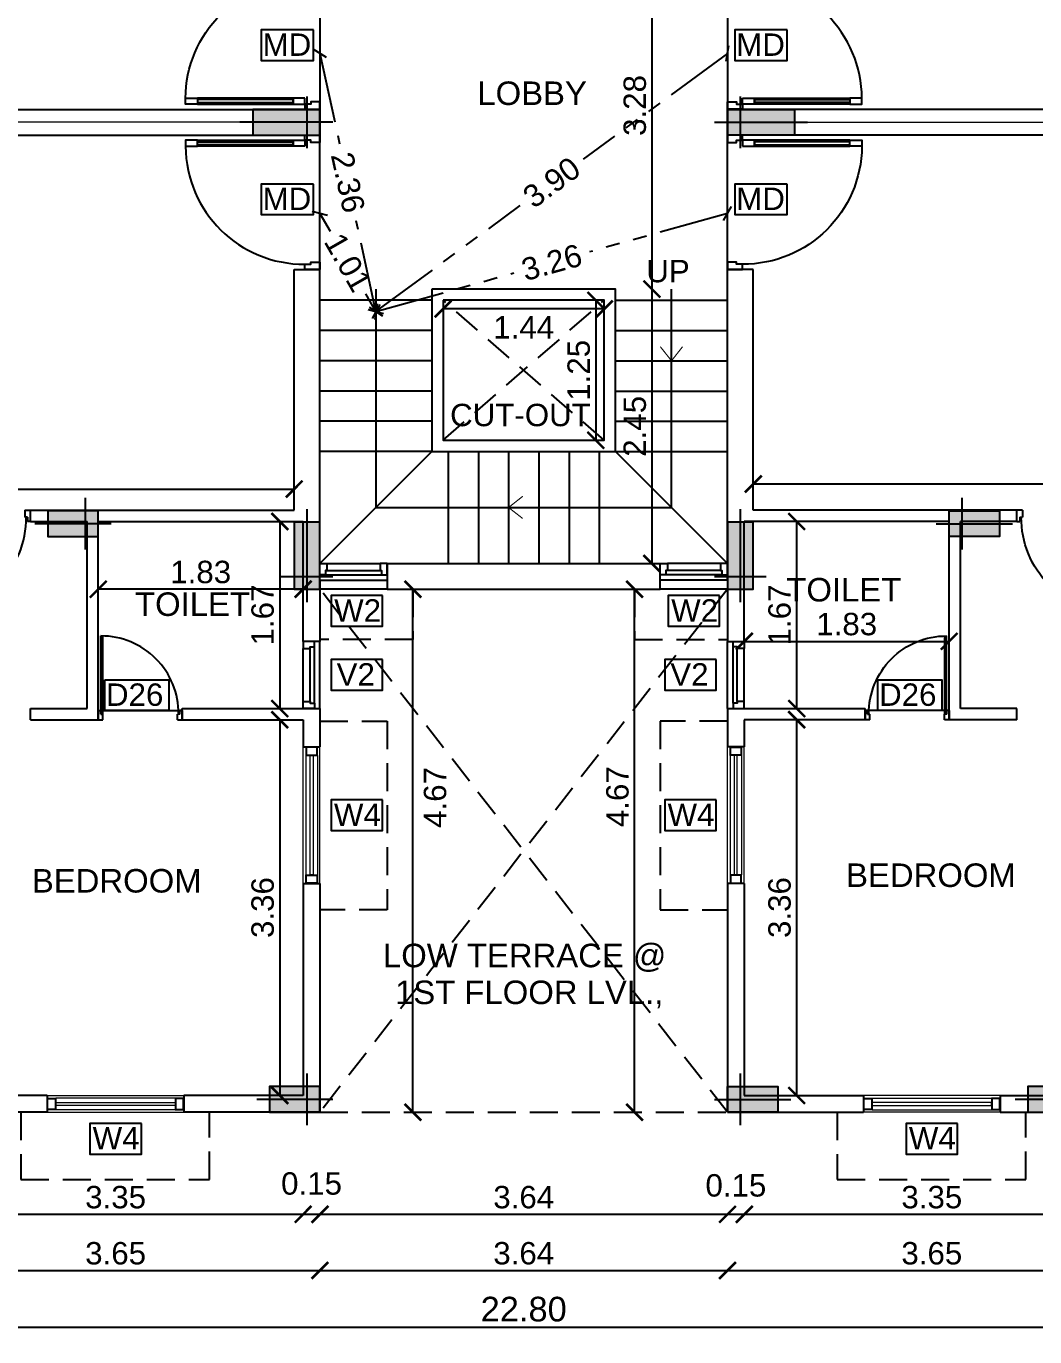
# Model space of a CAD drawing. Header units: metres. Extents: x 2130 to 3135, y 5414 to 5819.
# Drawn here: x 2916.12 to 2925.13, y 5611.28 to 5622.98 of the extents above; entities that cross this region are included whole.
import ezdxf
from ezdxf.enums import TextEntityAlignment as Align

# ---------------------------------------------------------------- set-up
doc = ezdxf.new("R2010")
doc.units = ezdxf.units.M
doc.header["$MEASUREMENT"] = 0
doc.header["$PDMODE"] = 34
doc.linetypes.add('HIDDEN', pattern=[0.375, 0.25, -0.125])
doc.linetypes.add('PHANTOM2', pattern=[1.25, 0.625, -0.125, 0.125, -0.125, 0.125, -0.125])
doc.layers.get('0').update_dxf_attribs({"lineweight": 18})
doc.layers.get('Defpoints').update_dxf_attribs({"lineweight": 18})
for name, color, linetype in [('col', 1, 'Continuous'), ('DIM', 8, 'Continuous'), ('JD', 3, 'Continuous'), ('WALL', 2, 'Continuous'), ('WIN', 5, 'Continuous')]:
    doc.layers.add(name, color=color, linetype=linetype)
doc.layers.add('DIST_EXIT', color=7, linetype='Continuous', lineweight=0)
doc.layers.add('text', color=7, linetype='Continuous', lineweight=25)
doc.styles.add('A1', font='arial.ttf')
doc.styles.add('R1', font='arial.ttf')
doc.styles.get("Standard").update_dxf_attribs({"font": 'arial.ttf'})
doc.dimstyles.new('app', dxfattribs={"dimtxt": 0.2, "dimasz": 0.1, "dimexe": 0.18, "dimexo": 0.0625, "dimgap": 0.09, "dimtad": 0, "dimzin": 0, "dimdsep": 46, "dimtxsty": 'Standard', "dimblk": 'OBLIQUE', "dimcen": 0.09, "dimse1": 1, "dimse2": 1, "dimclre": 8, "dimadec": 0, "dimazin": 0, "dimtfac": 1, "dimtofl": 0, "dimtmove": 0, "dimatfit": 3, "dimfxl": 0, "dimtolj": 1, "dimtzin": 0, "dimarcsym": 0})
doc.dimstyles.new('DIM-CMDA', dxfattribs={"dimtxt": 0.2, "dimasz": 0.15, "dimexe": 0.05, "dimexo": 0.0625, "dimgap": 0.05, "dimtad": 1, "dimzin": 1, "dimdsep": 46, "dimtxsty": 'R1', "dimblk": 'ARCHTICK', "dimcen": 0.09, "dimse1": 1, "dimse2": 1, "dimclrd": 8, "dimclre": 8, "dimadec": 0, "dimazin": 0, "dimtm": 1e-09, "dimtfac": 1, "dimtofl": 0, "dimtmove": 2, "dimatfit": 3, "dimfxl": 0, "dimtolj": 1, "dimtzin": 0, "dimlwd": -1, "dimlwe": -1, "dimarcsym": 0})

# ---------------------------------------------------------------- blocks, each defined once
blk = doc.blocks.new('A$C184E58E8')
for points in [[(825, 900), (825, 820), (865, 820), (865, 900)], [(825, 180), (825, 820), (865, 820), (865, 180)], [(835, 180), (835, 820), (855, 820), (855, 180)], [(825, 100), (825, 180), (865, 180), (865, 100)], [(35, 100), (35, 60), (50, 60), (50, 50), (50, 0), (0, 0), (0, 100)], [(865, 100), (900, 100), (900, 0), (850, 0), (850, 50), (850, 60), (865, 60)]]:
    blk.add_lwpolyline(points, close=True)
blk.add_arc((830, 105), 795, 90.36035, 180.36035)
blk = doc.blocks.new('MD')
at = {"layer": 'WIN'}
blk.add_line((-132.867, 1580.561), (-133.927, 1580.561), dxfattribs=at)
at = {"layer": 'WIN', "xscale": -0.0011777777776842, "yscale": 0.0011777777776842, "zscale": 0.0011777777776842}
blk.add_blockref('A$C184E58E8', (-132.867, 1580.561), dxfattribs=at)
blk = doc.blocks.new('A$C451D3D78')
at = {"layer": 'WIN'}
for p, q in [((0.851, 0.887), (0, 0.887)), ((0.851, 0.866), (0.001, 0.866)), ((0.813, 0.915), (0.913, 0.915)), ((0.813, 0.915), (0.813, 0.888)), ((0.851, 0.888), (0.813, 0.888)), ((0.851, 0.888), (0.851, 0.864)), ((0.913, 0.864), (0.851, 0.864)), ((0.913, 0.915), (0.913, 0.864)), ((0.851, 0.027), (0.813, 0.027)), ((0.813, 0), (0.813, 0.027)), ((0.913, 0.051), (0.851, 0.051)), ((0.851, 0.027), (0.851, 0.051)), ((0.913, 0.051), (0.913, 0)), ((0.813, 0), (0.913, 0))]:
    blk.add_line(p, q, dxfattribs=at)
blk.add_arc((0.846, 0.885), 0.846, 179.8207, 270.3545, dxfattribs=at)
blk = doc.blocks.new('A$C43150011')
at = {"layer": 'WIN'}
for p, q in [((0.667, 0.75), (0.749, 0.75)), ((0.667, 0.75), (0.667, 0.728)), ((0.698, 0.728), (0.667, 0.728)), ((0.698, 0.728), (0.698, 0.708)), ((0.749, 0.708), (0.698, 0.708)), ((0.749, 0.708), (0.749, 0.75)), ((0.698, 0.023), (0, 0.023)), ((0.698, 0.04), (0.001, 0.04)), ((0.667, 0), (0.667, 0.022)), ((0.698, 0.022), (0.667, 0.022)), ((0.667, 0), (0.749, 0)), ((0.749, 0.042), (0.698, 0.042)), ((0.698, 0.022), (0.698, 0.042)), ((0.749, 0), (0.749, 0.042))]:
    blk.add_line(p, q, dxfattribs=at)
blk.add_lwpolyline([(0.667, 0), (0.667, 0.75)], dxfattribs=at)
blk.add_arc((0.694, 0.025), 0.693, 89.6455, 180.1793, dxfattribs=at)
blk = doc.blocks.new('A$C5D530010')
at = {"layer": 'WIN', "lineweight": 9}
blk.add_lwpolyline([(0.064, 0.077), (0.064, 1.143), (0.089, 1.143), (0.089, 0.077)], close=True, dxfattribs=at)
at = {"color": 7, "lineweight": 9}
for points in [[(0.025, 1.22), (0.127, 1.22), (0.127, 1.143), (0.025, 1.143)], [(0.025, 0), (0.025, 0.077), (0.127, 0.077), (0.127, 0)]]:
    blk.add_wipeout(points, dxfattribs=at).dxf.layer = 'WIN'
at = {"layer": 'WIN', "lineweight": 9}
for p, q in [((0, 0), (0, 1.22)), ((0.15, 0), (0.15, 1.22)), ((0.025, 1.143), (0.025, 0.077)), ((0.127, 1.143), (0.127, 0.077))]:
    blk.add_line(p, q, dxfattribs=at)
at = {"layer": 'WIN', "color": 7, "lineweight": 9}
for points in [[(0.025, 1.22), (0.025, 1.143), (0.127, 1.143), (0.127, 1.22), (0.025, 1.22)], [(0.127, 0), (0.025, 0), (0.025, 0.077), (0.127, 0.077), (0.127, 0)]]:
    blk.add_lwpolyline(points, dxfattribs=at)
for points in [[(0.031, 1.214), (0.031, 1.149), (0.121, 1.149), (0.121, 1.214)], [(0.121, 0.006), (0.031, 0.006), (0.031, 0.071), (0.121, 0.071)]]:
    blk.add_lwpolyline(points, close=True, dxfattribs=at)
blk = doc.blocks.new('A$C1E3E09E3')
at = {"layer": 'WIN'}
for p, q in [((0, 0.6), (0, 0)), ((0.05, 0.551), (0.05, 0.049)), ((0.087, 0.537), (0.087, 0.063)), ((0.15, 0.537), (0.15, 0.063))]:
    blk.add_line(p, q, dxfattribs=at)
at = {"layer": 'WIN', "color": 9}
for points in [[(0.05, 0.551), (0.05, 0.6), (0.15, 0.6), (0.15, 0.537), (0.087, 0.537), (0.087, 0.551), (0.05, 0.551)], [(0.05, 0.049), (0.05, 0), (0.15, 0), (0.15, 0.063), (0.087, 0.063), (0.087, 0.049), (0.05, 0.049)]]:
    blk.add_lwpolyline(points, dxfattribs=at)
blk = doc.blocks.new('230x600')
blk.add_hatch(color=0).paths.add_polyline_path([(1593.962, -175.039), (1594.192, -175.039), (1594.192, -175.639), (1593.962, -175.639)])
at = {"color": 0}
for p, q in [((1594.077, -174.924), (1594.077, -175.754)), ((1593.847, -175.154), (1594.307, -175.154))]:
    blk.add_line(p, q, dxfattribs=at)
blk.add_lwpolyline([(1593.962, -175.039), (1594.192, -175.039), (1594.192, -175.639), (1593.962, -175.639)], close=True, dxfattribs=at)
blk = doc.blocks.new('230x450')
blk.add_hatch(color=0).paths.add_polyline_path([(1594.873, -175.039), (1595.103, -175.039), (1595.103, -175.489), (1594.873, -175.489)])
at = {"color": 0}
for p, q in [((1594.988, -174.924), (1594.988, -175.604)), ((1594.758, -175.154), (1595.218, -175.154))]:
    blk.add_line(p, q, dxfattribs=at)
blk.add_lwpolyline([(1594.873, -175.039), (1595.103, -175.039), (1595.103, -175.489), (1594.873, -175.489)], close=True, dxfattribs=at)
blk = doc.blocks.new('_ArchTick')
at = {"color": 0, "linetype": 'ByBlock', "const_width": 0.15}
blk.add_lwpolyline([(-0.5, -0.5), (0.5, 0.5)], dxfattribs=at)
blk = doc.blocks.new('*D90')
at = {"layer": 'Defpoints', "color": 0}
for p in [(2915.246, 5613.839), (2918.596, 5613.872), (2918.596, 5612.376)]:
    blk.add_point(p, dxfattribs=at)
at = {"layer": 'DIM', "color": 8}
blk.add_line((2915.246, 5612.376), (2918.596, 5612.376), dxfattribs=at)
at = {"layer": 'DIM', "color": 8, "xscale": 0.15, "yscale": 0.15, "zscale": 0.15, "rotation": 180}
blk.add_blockref('_ArchTick', (2915.246, 5612.376), dxfattribs=at)
at = {"layer": 'DIM', "color": 8, "xscale": 0.15, "yscale": 0.15, "zscale": 0.15}
blk.add_blockref('_ArchTick', (2918.596, 5612.376), dxfattribs=at)
at = {"layer": 'DIM', "color": 0, "insert": (2916.921, 5612.528), "char_height": 0.2, "attachment_point": 5, "style": 'R1'}
blk.add_mtext('\\A1;3.35', dxfattribs=at)
blk = doc.blocks.new('*D91')
at = {"layer": 'Defpoints', "color": 0}
for p in [(2918.596, 5613.872), (2918.746, 5613.858), (2918.746, 5612.376)]:
    blk.add_point(p, dxfattribs=at)
at = {"layer": 'DIM', "color": 8}
blk.add_line((2918.596, 5612.376), (2918.746, 5612.376), dxfattribs=at)
at = {"layer": 'DIM', "color": 8, "xscale": 0.15, "yscale": 0.15, "zscale": 0.15, "rotation": 180}
blk.add_blockref('_ArchTick', (2918.596, 5612.376), dxfattribs=at)
at = {"layer": 'DIM', "color": 8, "xscale": 0.15, "yscale": 0.15, "zscale": 0.15}
blk.add_blockref('_ArchTick', (2918.746, 5612.376), dxfattribs=at)
at = {"layer": 'DIM', "color": 0, "insert": (2918.671, 5612.65), "char_height": 0.2, "attachment_point": 5, "style": 'R1'}
blk.add_mtext('\\A1;0.15', dxfattribs=at)
blk = doc.blocks.new('*D92')
at = {"layer": 'Defpoints', "color": 0}
for p in [(2922.386, 5614.129), (2918.746, 5613.858), (2922.386, 5612.376)]:
    blk.add_point(p, dxfattribs=at)
at = {"layer": 'DIM', "color": 8}
blk.add_line((2918.746, 5612.376), (2922.386, 5612.376), dxfattribs=at)
at = {"layer": 'DIM', "color": 8, "xscale": 0.15, "yscale": 0.15, "zscale": 0.15, "rotation": 180}
blk.add_blockref('_ArchTick', (2918.746, 5612.376), dxfattribs=at)
at = {"layer": 'DIM', "color": 8, "xscale": 0.15, "yscale": 0.15, "zscale": 0.15}
blk.add_blockref('_ArchTick', (2922.386, 5612.376), dxfattribs=at)
at = {"layer": 'DIM', "color": 0, "insert": (2920.566, 5612.528), "char_height": 0.2, "attachment_point": 5, "style": 'R1'}
blk.add_mtext('\\A1;3.64', dxfattribs=at)
blk = doc.blocks.new('*D93')
at = {"layer": 'Defpoints', "color": 0}
for p in [(2922.386, 5614.129), (2922.536, 5614.056), (2922.536, 5612.376)]:
    blk.add_point(p, dxfattribs=at)
at = {"layer": 'DIM', "color": 8}
blk.add_line((2922.386, 5612.376), (2922.536, 5612.376), dxfattribs=at)
at = {"layer": 'DIM', "color": 8, "xscale": 0.15, "yscale": 0.15, "zscale": 0.15, "rotation": 180}
blk.add_blockref('_ArchTick', (2922.386, 5612.376), dxfattribs=at)
at = {"layer": 'DIM', "color": 8, "xscale": 0.15, "yscale": 0.15, "zscale": 0.15}
blk.add_blockref('_ArchTick', (2922.536, 5612.376), dxfattribs=at)
at = {"layer": 'DIM', "color": 0, "insert": (2922.461, 5612.633), "char_height": 0.2, "attachment_point": 5, "style": 'R1'}
blk.add_mtext('\\A1;0.15', dxfattribs=at)
blk = doc.blocks.new('*D94')
at = {"layer": 'Defpoints', "color": 0}
for p in [(2922.536, 5614.056), (2925.886, 5613.868), (2925.886, 5612.376)]:
    blk.add_point(p, dxfattribs=at)
at = {"layer": 'DIM', "color": 8}
blk.add_line((2922.536, 5612.376), (2925.886, 5612.376), dxfattribs=at)
at = {"layer": 'DIM', "color": 8, "xscale": 0.15, "yscale": 0.15, "zscale": 0.15, "rotation": 180}
blk.add_blockref('_ArchTick', (2922.536, 5612.376), dxfattribs=at)
at = {"layer": 'DIM', "color": 8, "xscale": 0.15, "yscale": 0.15, "zscale": 0.15}
blk.add_blockref('_ArchTick', (2925.886, 5612.376), dxfattribs=at)
at = {"layer": 'DIM', "color": 0, "insert": (2924.211, 5612.528), "char_height": 0.2, "attachment_point": 5, "style": 'R1'}
blk.add_mtext('\\A1;3.35', dxfattribs=at)
blk = doc.blocks.new('*D102')
at = {"layer": 'Defpoints', "color": 0}
for p in [(2918.746, 5614.036), (2915.096, 5613.937), (2918.746, 5611.875)]:
    blk.add_point(p, dxfattribs=at)
at = {"layer": 'DIM', "color": 8}
blk.add_line((2915.096, 5611.875), (2918.746, 5611.875), dxfattribs=at)
at = {"layer": 'DIM', "color": 8, "xscale": 0.15, "yscale": 0.15, "zscale": 0.15, "rotation": 180}
blk.add_blockref('_ArchTick', (2915.096, 5611.875), dxfattribs=at)
at = {"layer": 'DIM', "color": 8, "xscale": 0.15, "yscale": 0.15, "zscale": 0.15}
blk.add_blockref('_ArchTick', (2918.746, 5611.875), dxfattribs=at)
at = {"layer": 'DIM', "color": 4, "insert": (2916.921, 5612.027), "char_height": 0.2, "attachment_point": 5, "style": 'R1'}
blk.add_mtext('\\A1;3.65', dxfattribs=at)
blk = doc.blocks.new('*D103')
at = {"layer": 'Defpoints', "color": 0}
for p in [(2918.746, 5614.036), (2922.386, 5614.129), (2922.386, 5611.875)]:
    blk.add_point(p, dxfattribs=at)
at = {"layer": 'DIM', "color": 8}
blk.add_line((2918.746, 5611.875), (2922.386, 5611.875), dxfattribs=at)
at = {"layer": 'DIM', "color": 8, "xscale": 0.15, "yscale": 0.15, "zscale": 0.15, "rotation": 180}
blk.add_blockref('_ArchTick', (2918.746, 5611.875), dxfattribs=at)
at = {"layer": 'DIM', "color": 8, "xscale": 0.15, "yscale": 0.15, "zscale": 0.15}
blk.add_blockref('_ArchTick', (2922.386, 5611.875), dxfattribs=at)
at = {"layer": 'DIM', "color": 4, "insert": (2920.566, 5612.027), "char_height": 0.2, "attachment_point": 5, "style": 'R1'}
blk.add_mtext('\\A1;3.64', dxfattribs=at)
blk = doc.blocks.new('*D104')
at = {"layer": 'Defpoints', "color": 0}
for p in [(2922.386, 5614.129), (2926.036, 5613.824), (2926.036, 5611.875)]:
    blk.add_point(p, dxfattribs=at)
at = {"layer": 'DIM', "color": 8}
blk.add_line((2922.386, 5611.875), (2926.036, 5611.875), dxfattribs=at)
at = {"layer": 'DIM', "color": 8, "xscale": 0.15, "yscale": 0.15, "zscale": 0.15, "rotation": 180}
blk.add_blockref('_ArchTick', (2922.386, 5611.875), dxfattribs=at)
at = {"layer": 'DIM', "color": 8, "xscale": 0.15, "yscale": 0.15, "zscale": 0.15}
blk.add_blockref('_ArchTick', (2926.036, 5611.875), dxfattribs=at)
at = {"layer": 'DIM', "color": 4, "insert": (2924.211, 5612.027), "char_height": 0.2, "attachment_point": 5, "style": 'R1'}
blk.add_mtext('\\A1;3.65', dxfattribs=at)
blk = doc.blocks.new('*D107')
at = {"layer": 'Defpoints', "color": 0}
for p in [(2909.166, 5614.032), (2931.966, 5613.808), (2909.166, 5611.365)]:
    blk.add_point(p, dxfattribs=at)
at = {"layer": 'DIM', "color": 8}
blk.add_line((2931.966, 5611.365), (2909.166, 5611.365), dxfattribs=at)
at = {"layer": 'DIM', "color": 8, "xscale": 0.15, "yscale": 0.15, "zscale": 0.15, "rotation": 180}
blk.add_blockref('_ArchTick', (2909.166, 5611.365), dxfattribs=at)
at = {"layer": 'DIM', "color": 8, "xscale": 0.15, "yscale": 0.15, "zscale": 0.15}
blk.add_blockref('_ArchTick', (2931.966, 5611.365), dxfattribs=at)
at = {"layer": 'DIM', "color": 2, "insert": (2920.566, 5611.528), "char_height": 0.22, "attachment_point": 5, "style": 'R1'}
blk.add_mtext('\\A1;22.80', dxfattribs=at)
blk = doc.blocks.new('*D187')
at = {"layer": 'Defpoints', "color": 0}
for p in [(2911.596, 5621.608), (2918.516, 5620.389), (2918.516, 5618.852)]:
    blk.add_point(p, dxfattribs=at)
at = {"layer": 'DIM', "color": 8}
blk.add_line((2911.596, 5618.852), (2918.516, 5618.852), dxfattribs=at)
at = {"layer": 'DIM', "color": 8, "xscale": 0.15, "yscale": 0.15, "zscale": 0.15, "rotation": 180}
blk.add_blockref('_ArchTick', (2911.596, 5618.852), dxfattribs=at)
at = {"layer": 'DIM', "color": 8, "xscale": 0.15, "yscale": 0.15, "zscale": 0.15}
blk.add_blockref('_ArchTick', (2918.516, 5618.852), dxfattribs=at)
at = {"layer": 'DIM', "color": 0, "insert": (2914.881, 5619.018), "char_height": 0.2, "attachment_point": 5, "style": 'R1'}
blk.add_mtext('\\A1;6.92', dxfattribs=at)
blk = doc.blocks.new('*D192')
at = {"layer": 'Defpoints', "color": 0}
for p in [(2916.766, 5617.957), (2916.766, 5617.755), (2918.596, 5617.755)]:
    blk.add_point(p, dxfattribs=at)
at = {"layer": 'DIM', "color": 8}
blk.add_line((2918.596, 5617.957), (2916.766, 5617.957), dxfattribs=at)
at = {"layer": 'DIM', "color": 8, "xscale": 0.15, "yscale": 0.15, "zscale": 0.15, "rotation": 180}
blk.add_blockref('_ArchTick', (2916.766, 5617.957), dxfattribs=at)
at = {"layer": 'DIM', "color": 8, "xscale": 0.15, "yscale": 0.15, "zscale": 0.15}
blk.add_blockref('_ArchTick', (2918.596, 5617.957), dxfattribs=at)
at = {"layer": 'DIM', "color": 0, "insert": (2917.681, 5618.11), "char_height": 0.2, "attachment_point": 5, "style": 'R1'}
blk.add_mtext('\\A1;1.83', dxfattribs=at)
blk = doc.blocks.new('*D193')
at = {"layer": 'Defpoints', "color": 0}
for p in [(2918.309, 5618.562), (2918.309, 5616.892), (2918.387, 5616.892)]:
    blk.add_point(p, dxfattribs=at)
at = {"layer": 'DIM', "color": 8}
blk.add_line((2918.387, 5618.562), (2918.387, 5616.892), dxfattribs=at)
at = {"layer": 'DIM', "color": 8, "xscale": 0.15, "yscale": 0.15, "zscale": 0.15}
for p, rotation in [((2918.387, 5618.562), 90), ((2918.387, 5616.892), 270)]:
    blk.add_blockref('_ArchTick', p, dxfattribs=dict(at, rotation=rotation))
at = {"layer": 'DIM', "color": 0, "insert": (2918.235, 5617.727), "char_height": 0.2, "attachment_point": 5, "rotation": 90, "style": 'R1'}
blk.add_mtext('\\A1;1.67', dxfattribs=at)
blk = doc.blocks.new('*D194')
at = {"layer": 'Defpoints', "color": 0}
for p in [(2918.056, 5616.792), (2918.064, 5613.437), (2918.387, 5613.437)]:
    blk.add_point(p, dxfattribs=at)
at = {"layer": 'DIM', "color": 8}
blk.add_line((2918.387, 5616.792), (2918.387, 5613.437), dxfattribs=at)
at = {"layer": 'DIM', "color": 8, "xscale": 0.15, "yscale": 0.15, "zscale": 0.15}
for p, rotation in [((2918.387, 5616.792), 90), ((2918.387, 5613.437), 270)]:
    blk.add_blockref('_ArchTick', p, dxfattribs=dict(at, rotation=rotation))
at = {"layer": 'DIM', "color": 0, "insert": (2918.235, 5615.115), "char_height": 0.2, "attachment_point": 5, "rotation": 90, "style": 'R1'}
blk.add_mtext('\\A1;3.36', dxfattribs=at)
blk = doc.blocks.new('*D195')
at = {"layer": 'Defpoints', "color": 0}
for p in [(2919.576, 5617.957), (2919.829, 5617.957), (2919.829, 5613.287)]:
    blk.add_point(p, dxfattribs=at)
at = {"layer": 'DIM', "color": 8}
blk.add_line((2919.576, 5613.287), (2919.576, 5617.957), dxfattribs=at)
at = {"layer": 'DIM', "color": 8, "xscale": 0.15, "yscale": 0.15, "zscale": 0.15}
for p, rotation in [((2919.576, 5617.957), 90), ((2919.576, 5613.287), 270)]:
    blk.add_blockref('_ArchTick', p, dxfattribs=dict(at, rotation=rotation))
at = {"layer": 'DIM', "color": 0, "insert": (2919.775, 5616.098), "char_height": 0.2, "attachment_point": 5, "rotation": 90, "style": 'R1'}
blk.add_mtext('\\A1;4.67', dxfattribs=at)
blk = doc.blocks.new('*D196')
at = {"layer": 'Defpoints', "color": 0}
for p in [(2921.265, 5617.957), (2921.556, 5617.957), (2922.994, 5613.287)]:
    blk.add_point(p, dxfattribs=at)
at = {"layer": 'DIM', "color": 8}
blk.add_line((2921.556, 5613.287), (2921.556, 5617.957), dxfattribs=at)
at = {"layer": 'DIM', "color": 8, "xscale": 0.15, "yscale": 0.15, "zscale": 0.15}
for p, rotation in [((2921.556, 5617.957), 90), ((2921.556, 5613.287), 270)]:
    blk.add_blockref('_ArchTick', p, dxfattribs=dict(at, rotation=rotation))
at = {"layer": 'DIM', "color": 0, "insert": (2921.404, 5616.105), "char_height": 0.2, "attachment_point": 5, "rotation": 90, "style": 'R1'}
blk.add_mtext('\\A1;4.67', dxfattribs=at)
blk = doc.blocks.new('*D197')
at = {"layer": 'Defpoints', "color": 0}
for p in [(2923.004, 5616.792), (2923.076, 5616.792), (2923.069, 5613.437)]:
    blk.add_point(p, dxfattribs=at)
at = {"layer": 'DIM', "color": 8}
blk.add_line((2923.004, 5613.437), (2923.004, 5616.792), dxfattribs=at)
at = {"layer": 'DIM', "color": 8, "xscale": 0.15, "yscale": 0.15, "zscale": 0.15}
for p, rotation in [((2923.004, 5616.792), 90), ((2923.004, 5613.437), 270)]:
    blk.add_blockref('_ArchTick', p, dxfattribs=dict(at, rotation=rotation))
at = {"layer": 'DIM', "color": 0, "insert": (2922.852, 5615.115), "char_height": 0.2, "attachment_point": 5, "rotation": 90, "style": 'R1'}
blk.add_mtext('\\A1;3.36', dxfattribs=at)
blk = doc.blocks.new('*D198')
at = {"layer": 'Defpoints', "color": 0}
for p in [(2922.788, 5618.562), (2923.004, 5618.562), (2922.788, 5616.892)]:
    blk.add_point(p, dxfattribs=at)
at = {"layer": 'DIM', "color": 8}
blk.add_line((2923.004, 5616.892), (2923.004, 5618.562), dxfattribs=at)
at = {"layer": 'DIM', "color": 8, "xscale": 0.15, "yscale": 0.15, "zscale": 0.15}
for p, rotation in [((2923.004, 5618.562), 90), ((2923.004, 5616.892), 270)]:
    blk.add_blockref('_ArchTick', p, dxfattribs=dict(at, rotation=rotation))
at = {"layer": 'DIM', "color": 0, "insert": (2922.852, 5617.727), "char_height": 0.2, "attachment_point": 5, "rotation": 90, "style": 'R1'}
blk.add_mtext('\\A1;1.67', dxfattribs=at)
blk = doc.blocks.new('*D199')
at = {"layer": 'Defpoints', "color": 0}
for p in [(2922.536, 5617.637), (2924.366, 5617.637), (2924.366, 5617.492)]:
    blk.add_point(p, dxfattribs=at)
at = {"layer": 'DIM', "color": 8}
blk.add_line((2922.536, 5617.492), (2924.366, 5617.492), dxfattribs=at)
at = {"layer": 'DIM', "color": 8, "xscale": 0.15, "yscale": 0.15, "zscale": 0.15, "rotation": 180}
blk.add_blockref('_ArchTick', (2922.536, 5617.492), dxfattribs=at)
at = {"layer": 'DIM', "color": 8, "xscale": 0.15, "yscale": 0.15, "zscale": 0.15}
blk.add_blockref('_ArchTick', (2924.366, 5617.492), dxfattribs=at)
at = {"layer": 'DIM', "color": 0, "insert": (2923.451, 5617.645), "char_height": 0.2, "attachment_point": 5, "style": 'R1'}
blk.add_mtext('\\A1;1.83', dxfattribs=at)
blk = doc.blocks.new('*D204')
at = {"layer": 'Defpoints', "color": 0}
for p in [(2929.536, 5621.542), (2922.616, 5620.52), (2929.536, 5618.897)]:
    blk.add_point(p, dxfattribs=at)
at = {"layer": 'DIM', "color": 8}
blk.add_line((2922.616, 5618.897), (2929.536, 5618.897), dxfattribs=at)
at = {"layer": 'DIM', "color": 8, "xscale": 0.15, "yscale": 0.15, "zscale": 0.15, "rotation": 180}
blk.add_blockref('_ArchTick', (2922.616, 5618.897), dxfattribs=at)
at = {"layer": 'DIM', "color": 8, "xscale": 0.15, "yscale": 0.15, "zscale": 0.15}
blk.add_blockref('_ArchTick', (2929.536, 5618.897), dxfattribs=at)
at = {"layer": 'DIM', "color": 0, "insert": (2926.251, 5619.056), "char_height": 0.2, "attachment_point": 5, "style": 'R1'}
blk.add_mtext('\\A1;6.92', dxfattribs=at)
blk = doc.blocks.new('*D372')
at = {"layer": 'Defpoints', "color": 0}
for p in [(2921.364, 5623.917), (2921.364, 5620.637), (2921.711, 5620.637)]:
    blk.add_point(p, dxfattribs=at)
at = {"layer": 'DIM', "color": 8}
blk.add_line((2921.711, 5623.917), (2921.711, 5620.637), dxfattribs=at)
at = {"layer": 'DIM', "color": 8, "xscale": 0.15, "yscale": 0.15, "zscale": 0.15}
for p, rotation in [((2921.711, 5623.917), 90), ((2921.711, 5620.637), 270)]:
    blk.add_blockref('_ArchTick', p, dxfattribs=dict(at, rotation=rotation))
at = {"layer": 'DIM', "color": 0, "insert": (2921.559, 5622.277), "char_height": 0.2, "attachment_point": 5, "rotation": 90, "style": 'R1'}
blk.add_mtext('\\A1;3.28', dxfattribs=at)
blk = doc.blocks.new('*D373')
at = {"layer": 'Defpoints', "color": 0}
for p in [(2921.386, 5620.637), (2921.386, 5618.187), (2921.711, 5618.187)]:
    blk.add_point(p, dxfattribs=at)
at = {"layer": 'DIM', "color": 8}
blk.add_line((2921.711, 5620.637), (2921.711, 5618.187), dxfattribs=at)
at = {"layer": 'DIM', "color": 8, "xscale": 0.15, "yscale": 0.15, "zscale": 0.15}
for p, rotation in [((2921.711, 5620.637), 90), ((2921.711, 5618.187), 270)]:
    blk.add_blockref('_ArchTick', p, dxfattribs=dict(at, rotation=rotation))
at = {"layer": 'DIM', "color": 0, "insert": (2921.559, 5619.412), "char_height": 0.2, "attachment_point": 5, "rotation": 90, "style": 'R1'}
blk.add_mtext('\\A1;2.45', dxfattribs=at)
blk = doc.blocks.new('*D374')
at = {"layer": 'Defpoints', "color": 0}
for p in [(2919.846, 5620.537), (2919.846, 5620.46), (2921.286, 5620.537)]:
    blk.add_point(p, dxfattribs=at)
at = {"layer": 'DIM', "color": 8}
blk.add_line((2921.286, 5620.46), (2919.846, 5620.46), dxfattribs=at)
at = {"layer": 'DIM', "color": 8, "xscale": 0.15, "yscale": 0.15, "zscale": 0.15, "rotation": 180}
blk.add_blockref('_ArchTick', (2919.846, 5620.46), dxfattribs=at)
at = {"layer": 'DIM', "color": 8, "xscale": 0.15, "yscale": 0.15, "zscale": 0.15}
blk.add_blockref('_ArchTick', (2921.286, 5620.46), dxfattribs=at)
at = {"layer": 'DIM', "color": 0, "insert": (2920.566, 5620.296), "char_height": 0.2, "attachment_point": 5, "style": 'R1'}
blk.add_mtext('\\A1;1.44', dxfattribs=at)
blk = doc.blocks.new('*D375')
at = {"layer": 'Defpoints', "color": 0}
for p in [(2921.286, 5620.537), (2921.21, 5619.287), (2921.286, 5619.287)]:
    blk.add_point(p, dxfattribs=at)
at = {"layer": 'DIM', "color": 8}
blk.add_line((2921.21, 5620.537), (2921.21, 5619.287), dxfattribs=at)
at = {"layer": 'DIM', "color": 8, "xscale": 0.15, "yscale": 0.15, "zscale": 0.15}
for p, rotation in [((2921.21, 5620.537), 90), ((2921.21, 5619.287), 270)]:
    blk.add_blockref('_ArchTick', p, dxfattribs=dict(at, rotation=rotation))
at = {"layer": 'DIM', "color": 0, "insert": (2921.058, 5619.912), "char_height": 0.2, "attachment_point": 5, "rotation": 90, "style": 'R1'}
blk.add_mtext('\\A1;1.25', dxfattribs=at)
blk = doc.blocks.new('_Oblique')
at = {"color": 0, "linetype": 'ByBlock', "lineweight": -2}
blk.add_line((-0.5, -0.5), (0.5, 0.5), dxfattribs=at)
blk = doc.blocks.new('*D929')
at = {"layer": 'Defpoints', "color": 0}
for p in [(2918.746, 5621.312), (2919.246, 5620.437), (2919.246, 5620.437)]:
    blk.add_point(p, dxfattribs=at)
at = {"layer": 'DIST_EXIT', "color": 0, "linetype": 'PHANTOM2', "lineweight": -2}
for p, q in [((2918.746, 5621.312), (2918.837, 5621.154)), ((2919.246, 5620.437), (2919.156, 5620.596))]:
    blk.add_line(p, q, dxfattribs=at)
at = {"layer": 'DIST_EXIT', "color": 0, "lineweight": -2, "xscale": 0.1, "yscale": 0.1, "zscale": 0.1}
for p, rotation in [((2918.746, 5621.312), 119.744881298815), ((2919.246, 5620.437), 299.744881298815)]:
    blk.add_blockref('_Oblique', p, dxfattribs=dict(at, rotation=rotation))
at = {"layer": 'DIST_EXIT', "color": 0, "insert": (2918.996, 5620.875), "char_height": 0.2, "attachment_point": 5, "rotation": 299.7449}
blk.add_mtext('\\A1;1.01', dxfattribs=at)
blk = doc.blocks.new('*D930')
at = {"layer": 'Defpoints', "color": 0}
for p in [(2922.386, 5622.742), (2922.386, 5622.742), (2919.246, 5620.437)]:
    blk.add_point(p, dxfattribs=at)
at = {"layer": 'DIST_EXIT', "color": 0, "linetype": 'PHANTOM2', "lineweight": -2}
for p, q in [((2922.386, 5622.742), (2921.098, 5621.797)), ((2919.246, 5620.437), (2920.535, 5621.383))]:
    blk.add_line(p, q, dxfattribs=at)
at = {"layer": 'DIST_EXIT', "color": 0, "lineweight": -2, "xscale": 0.1, "yscale": 0.1, "zscale": 0.1}
for p, rotation in [((2922.386, 5622.742), 36.28151494542214), ((2919.246, 5620.437), 216.2815149454222)]:
    blk.add_blockref('_Oblique', p, dxfattribs=dict(at, rotation=rotation))
at = {"layer": 'DIST_EXIT', "color": 0, "insert": (2920.816, 5621.59), "char_height": 0.2, "attachment_point": 5, "rotation": 36.2815}
blk.add_mtext('\\A1;3.90', dxfattribs=at)
blk = doc.blocks.new('*D931')
at = {"layer": 'Defpoints', "color": 0}
for p in [(2922.386, 5621.312), (2922.386, 5621.312), (2919.246, 5620.437)]:
    blk.add_point(p, dxfattribs=at)
at = {"layer": 'DIST_EXIT', "color": 0, "linetype": 'PHANTOM2', "lineweight": -2}
for p, q in [((2922.386, 5621.312), (2921.153, 5620.969)), ((2919.246, 5620.437), (2920.479, 5620.781))]:
    blk.add_line(p, q, dxfattribs=at)
at = {"layer": 'DIST_EXIT', "color": 0, "lineweight": -2, "xscale": 0.1, "yscale": 0.1, "zscale": 0.1}
for p, rotation in [((2922.386, 5621.312), 15.57115571835934), ((2919.246, 5620.437), 195.5711557183593)]:
    blk.add_blockref('_Oblique', p, dxfattribs=dict(at, rotation=rotation))
at = {"layer": 'DIST_EXIT', "color": 0, "insert": (2920.816, 5620.875), "char_height": 0.2, "attachment_point": 5, "rotation": 15.5712}
blk.add_mtext('\\A1;3.26', dxfattribs=at)
blk = doc.blocks.new('*D932')
at = {"layer": 'Defpoints', "color": 0}
for p in [(2918.746, 5622.742), (2919.246, 5620.437), (2919.246, 5620.437)]:
    blk.add_point(p, dxfattribs=at)
at = {"layer": 'DIST_EXIT', "color": 0, "linetype": 'PHANTOM2', "lineweight": -2}
for p, q in [((2918.746, 5622.742), (2918.922, 5621.933)), ((2919.246, 5620.437), (2919.071, 5621.247))]:
    blk.add_line(p, q, dxfattribs=at)
at = {"layer": 'DIST_EXIT', "color": 0, "lineweight": -2, "xscale": 0.1, "yscale": 0.1, "zscale": 0.1}
for p, rotation in [((2918.746, 5622.742), 102.2389717941003), ((2919.246, 5620.437), 282.2389717941003)]:
    blk.add_blockref('_Oblique', p, dxfattribs=dict(at, rotation=rotation))
at = {"layer": 'DIST_EXIT', "color": 0, "insert": (2918.996, 5621.59), "char_height": 0.2, "attachment_point": 5, "rotation": 282.239}
blk.add_mtext('\\A1;2.36', dxfattribs=at)

msp = doc.modelspace()

# ---------------------------------------------------------------- linework, layer by layer
at = {"color": 4}
for points in [[(2909.166, 5630.667), (2912.816, 5630.667), (2912.816, 5629.667), (2915.096, 5629.667), (2915.096, 5631.277), (2918.746, 5631.277), (2918.746, 5622.127), (2911.446, 5622.127), (2911.446, 5625.542), (2909.166, 5625.542)], [(2931.966, 5630.667), (2928.316, 5630.667), (2928.316, 5629.667), (2926.036, 5629.667), (2926.036, 5631.277), (2922.386, 5631.277), (2922.386, 5622.127), (2929.686, 5622.127), (2929.686, 5625.542), (2931.966, 5625.542)], [(2909.166, 5613.287), (2912.816, 5613.287), (2912.816, 5614.587), (2915.096, 5614.587), (2915.096, 5613.287), (2918.746, 5613.287), (2918.746, 5622.127), (2911.446, 5622.127), (2911.446, 5618.712), (2909.166, 5618.712)], [(2931.966, 5613.287), (2928.316, 5613.287), (2928.316, 5614.587), (2926.036, 5614.587), (2926.036, 5613.287), (2922.386, 5613.287), (2922.386, 5622.127), (2929.686, 5622.127), (2929.686, 5618.712), (2931.966, 5618.712)]]:
    msp.add_lwpolyline(points, close=True, dxfattribs=at)
at = {"color": 3}
msp.add_lwpolyline([(2921.286, 5619.287), (2919.846, 5619.287), (2919.846, 5620.537), (2921.286, 5620.537)], close=True, dxfattribs=at)
at = {"layer": 'JD', "color": 8}
for points in [[(2918.689, 5622.952), (2918.222, 5622.952), (2918.222, 5622.678), (2918.689, 5622.678)], [(2922.919, 5622.952), (2922.452, 5622.952), (2922.452, 5622.678), (2922.919, 5622.678)], [(2918.689, 5621.575), (2918.222, 5621.575), (2918.222, 5621.302), (2918.689, 5621.302)], [(2922.919, 5621.575), (2922.452, 5621.575), (2922.452, 5621.302), (2922.919, 5621.302)], [(2919.306, 5617.901), (2918.846, 5617.901), (2918.846, 5617.627), (2919.306, 5617.627)], [(2922.316, 5617.901), (2921.856, 5617.901), (2921.856, 5617.627), (2922.316, 5617.627)], [(2919.306, 5617.329), (2918.846, 5617.329), (2918.846, 5617.056), (2919.306, 5617.056)], [(2922.286, 5617.329), (2921.827, 5617.329), (2921.827, 5617.056), (2922.286, 5617.056)], [(2916.826, 5617.148), (2917.395, 5617.148), (2917.395, 5616.874), (2916.826, 5616.874)], [(2923.73, 5617.148), (2924.299, 5617.148), (2924.299, 5616.874), (2923.73, 5616.874)], [(2919.306, 5616.076), (2918.846, 5616.076), (2918.846, 5615.803), (2919.306, 5615.803)], [(2922.286, 5616.076), (2921.827, 5616.076), (2921.827, 5615.803), (2922.286, 5615.803)], [(2917.151, 5613.187), (2916.692, 5613.187), (2916.692, 5612.914), (2917.151, 5612.914)], [(2924.441, 5613.187), (2923.982, 5613.187), (2923.982, 5612.914), (2924.441, 5612.914)]]:
    msp.add_lwpolyline(points, close=True, dxfattribs=at)
at = {"layer": 'WALL'}
for p, q in [((2911.596, 5622.242), (2918.746, 5622.242)), ((2929.536, 5622.242), (2922.386, 5622.242)), ((2911.596, 5622.012), (2918.746, 5622.012)), ((2929.536, 5622.012), (2922.386, 5622.012)), ((2918.516, 5620.812), (2918.746, 5620.812)), ((2918.746, 5618.037), (2918.746, 5620.812)), ((2922.616, 5620.812), (2922.386, 5620.812)), ((2922.386, 5618.037), (2922.386, 5620.812)), ((2916.161, 5618.662), (2918.516, 5618.662)), ((2924.971, 5618.662), (2922.616, 5618.662)), ((2916.161, 5618.562), (2916.666, 5618.562)), ((2916.766, 5618.562), (2918.596, 5618.562)), ((2924.366, 5618.562), (2922.536, 5618.562)), ((2924.971, 5618.562), (2924.466, 5618.562)), ((2918.746, 5617.492), (2918.596, 5617.492)), ((2922.386, 5617.492), (2922.536, 5617.492)), ((2916.161, 5616.892), (2916.666, 5616.892)), ((2917.516, 5616.892), (2918.746, 5616.892)), ((2922.386, 5616.892), (2923.616, 5616.892)), ((2924.971, 5616.892), (2924.466, 5616.892)), ((2916.161, 5616.792), (2916.766, 5616.792)), ((2917.516, 5616.792), (2918.596, 5616.792)), ((2923.616, 5616.792), (2922.536, 5616.792)), ((2924.971, 5616.792), (2924.366, 5616.792))]:
    msp.add_line(p, q, dxfattribs=at)
at = {"layer": 'WALL', "color": 2}
for p, q in [((2918.516, 5618.662), (2918.516, 5620.812)), ((2922.616, 5618.662), (2922.616, 5620.812)), ((2916.161, 5618.562), (2916.161, 5618.662)), ((2924.971, 5618.562), (2924.971, 5618.662)), ((2916.666, 5616.892), (2916.666, 5618.562)), ((2916.766, 5616.792), (2916.766, 5618.562)), ((2918.596, 5617.492), (2918.596, 5618.562)), ((2922.536, 5617.492), (2922.536, 5618.562)), ((2924.366, 5616.792), (2924.366, 5618.562)), ((2924.466, 5616.892), (2924.466, 5618.562)), ((2921.786, 5617.957), (2921.786, 5618.187)), ((2918.746, 5618.037), (2918.746, 5617.492)), ((2922.386, 5618.037), (2922.386, 5617.492)), ((2919.346, 5617.957), (2921.786, 5617.957)), ((2916.161, 5616.792), (2916.161, 5616.892)), ((2917.516, 5616.792), (2917.516, 5616.892)), ((2918.746, 5616.892), (2918.746, 5616.55)), ((2922.386, 5616.892), (2922.386, 5616.55)), ((2923.616, 5616.792), (2923.616, 5616.892)), ((2924.971, 5616.792), (2924.971, 5616.892)), ((2918.596, 5616.792), (2918.596, 5616.55)), ((2922.536, 5616.792), (2922.536, 5616.55)), ((2918.596, 5615.33), (2918.596, 5613.437)), ((2918.746, 5615.33), (2918.746, 5613.287)), ((2922.386, 5615.33), (2922.386, 5613.287)), ((2922.536, 5615.33), (2922.536, 5613.437)), ((2916.311, 5613.437), (2915.246, 5613.437)), ((2918.596, 5613.437), (2917.531, 5613.437)), ((2922.536, 5613.437), (2923.601, 5613.437)), ((2924.821, 5613.437), (2925.886, 5613.437)), ((2916.311, 5613.287), (2915.096, 5613.287)), ((2918.746, 5613.287), (2917.531, 5613.287)), ((2922.386, 5613.287), (2923.601, 5613.287)), ((2924.821, 5613.287), (2926.036, 5613.287))]:
    msp.add_line(p, q, dxfattribs=at)
at = {"layer": 'WALL', "color": 8, "linetype": 'HIDDEN'}
for p, q in [((2919.846, 5619.287), (2921.286, 5620.537)), ((2921.286, 5619.287), (2919.846, 5620.537)), ((2918.746, 5613.287), (2922.386, 5613.287))]:
    msp.add_line(p, q, dxfattribs=at)
at = {"layer": 'WALL', "linetype": 'Continuous'}
for p, q in [((2918.596, 5616.55), (2918.746, 5616.55)), ((2922.536, 5616.55), (2922.386, 5616.55)), ((2917.531, 5613.437), (2917.531, 5613.287)), ((2923.601, 5613.437), (2923.601, 5613.287))]:
    msp.add_line(p, q, dxfattribs=at)
at = {"layer": 'WALL'}
for points in [[(2918.746, 5622.242), (2918.746, 5622.012)], [(2922.386, 5622.242), (2922.386, 5622.012)], [(2918.596, 5616.55), (2918.746, 5616.55)], [(2922.536, 5616.55), (2922.386, 5616.55)], [(2918.596, 5615.33), (2918.746, 5615.33)], [(2922.536, 5615.33), (2922.386, 5615.33)], [(2916.311, 5613.437), (2916.311, 5613.287)], [(2917.531, 5613.437), (2917.531, 5613.287)], [(2923.601, 5613.437), (2923.601, 5613.287)], [(2924.821, 5613.437), (2924.821, 5613.287)]]:
    msp.add_lwpolyline(points, dxfattribs=at)
at = {"layer": 'WALL', "color": 2}
for points in [[(2919.346, 5618.187), (2921.786, 5618.187)], [(2919.346, 5618.187), (2919.346, 5617.957)]]:
    msp.add_lwpolyline(points, dxfattribs=at)
at = {"layer": 'WIN'}
for p, q in [((2919.346, 5617.957), (2918.746, 5617.957)), ((2922.386, 5617.957), (2921.786, 5617.957))]:
    msp.add_line(p, q, dxfattribs=at)
msp.add_lwpolyline([(2919.246, 5620.637), (2919.246, 5618.687), (2921.886, 5618.687), (2921.886, 5620.637)], dxfattribs=at)
at = {"layer": 'WIN', "linetype": 'Continuous'}
for points in [[(2919.746, 5620.637), (2919.746, 5619.187), (2921.386, 5619.187), (2921.386, 5620.637), (2919.746, 5620.637)], [(2919.746, 5620.537), (2918.746, 5620.537)], [(2921.386, 5620.537), (2922.386, 5620.537)], [(2919.746, 5620.267), (2918.746, 5620.267)], [(2921.386, 5620.267), (2922.386, 5620.267)], [(2919.746, 5619.997), (2918.746, 5619.997)], [(2921.386, 5619.997), (2922.386, 5619.997)], [(2919.746, 5619.727), (2918.746, 5619.727)], [(2921.386, 5619.727), (2922.386, 5619.727)], [(2919.746, 5619.457), (2918.746, 5619.457)], [(2921.386, 5619.457), (2922.386, 5619.457)], [(2919.746, 5619.187), (2918.746, 5619.187)], [(2919.746, 5619.187), (2918.746, 5618.187)], [(2919.891, 5619.187), (2919.891, 5618.187)], [(2920.161, 5619.187), (2920.161, 5618.187)], [(2920.431, 5619.187), (2920.431, 5618.187)], [(2920.701, 5619.187), (2920.701, 5618.187)], [(2920.971, 5619.187), (2920.971, 5618.187)], [(2921.241, 5619.187), (2921.241, 5618.187)], [(2921.386, 5619.187), (2922.386, 5619.187)], [(2921.386, 5619.187), (2922.386, 5618.187)]]:
    msp.add_lwpolyline(points, dxfattribs=at)
msp.add_lwpolyline([(2919.846, 5620.537), (2919.846, 5619.287), (2921.286, 5619.287), (2921.286, 5620.537)], close=True, dxfattribs=at)
at = {"layer": 'WIN', "const_width": 0.01}
for points in [[(2921.985, 5620.123), (2921.886, 5619.997), (2921.786, 5620.123)], [(2920.557, 5618.589), (2920.431, 5618.687), (2920.557, 5618.787)]]:
    msp.add_lwpolyline(points, dxfattribs=at)
at = {"layer": 'WIN', "linetype": 'HIDDEN'}
for points in [[(2919.576, 5617.957), (2919.576, 5617.957), (2919.576, 5617.507), (2918.746, 5617.507)], [(2921.556, 5617.957), (2921.556, 5617.957), (2921.556, 5617.507), (2922.386, 5617.507)]]:
    msp.add_lwpolyline(points, dxfattribs=at)

# ---------------------------------------------------------------- block references
at = {"layer": 'col', "color": 4, "xscale": -1}
for p, rotation in [((3093.785, 4028.05), 270), ((1324.554, 5442.918), 180), ((1328.424, 5442.918), 180)]:
    msp.add_blockref('230x600', p, dxfattribs=dict(at, rotation=rotation))
at = {"layer": 'col', "color": 4, "rotation": 90}
msp.add_blockref('230x600', (2747.347, 4028.05), dxfattribs=at)
at = {"layer": 'col', "color": 3, "xscale": -1, "rotation": 270}
for p in [(3091.805, 4023.554), (3093.785, 4018.414), (3100.558, 4018.414)]:
    msp.add_blockref('230x450', p, dxfattribs=at)
at = {"layer": 'col', "color": 3, "rotation": 90}
for p in [(2749.327, 4023.554), (2747.347, 4018.414)]:
    msp.add_blockref('230x450', p, dxfattribs=at)
at = {"layer": 'WALL', "color": 6, "linetype": 'Continuous', "yscale": 1.132075471787969}
for p, xscale, zscale, rotation in [((4708.06, 5773.858), 1.132075471787969, 1.132075471787969, 90), ((1133.072, 5773.858), -1.132075471787969, 1.132075471787945, 270), ((4708.06, 5470.397), -1.132075471787969, 1.132075471787945, 90), ((1133.072, 5470.397), 1.132075471787969, 1.132075471787969, 270)]:
    msp.add_blockref('MD', p, dxfattribs=dict(at, xscale=xscale, zscale=zscale, rotation=rotation))
at = {"layer": 'WIN'}
for name, p, rotation in [('A$C451D3D78', (2916.161, 5617.749), 90), ('A$C1E3E09E3', (2919.346, 5618.037), 90), ('A$C43150011', (2916.766, 5617.541), 270), ('A$C1E3E09E3', (2918.746, 5617.492), 180)]:
    msp.add_blockref(name, p, dxfattribs=dict(at, rotation=rotation))
at = {"layer": 'WIN', "xscale": -1}
for name, p, rotation in [('A$C451D3D78', (2924.971, 5617.749), 270), ('A$C1E3E09E3', (2921.786, 5618.037), 270), ('A$C43150011', (2924.366, 5617.541), 90), ('A$C1E3E09E3', (2922.386, 5617.492), 180)]:
    msp.add_blockref(name, p, dxfattribs=dict(at, rotation=rotation))

# ---------------------------------------------------------------- texts
at = {"layer": 'JD', "style": 'R1'}
for s, p in [('MD', (2918.234, 5622.72)), ('MD', (2922.464, 5622.72)), ('MD', (2918.234, 5621.343)), ('MD', (2922.464, 5621.343)), ('W2', (2918.873, 5617.668)), ('W2', (2921.883, 5617.668)), ('V2', (2918.895, 5617.097)), ('V2', (2921.875, 5617.097)), ('D26', (2916.835, 5616.916)), ('D26', (2923.74, 5616.916)), ('W4', (2918.871, 5615.844)), ('W4', (2921.851, 5615.844)), ('W4', (2916.716, 5612.955)), ('W4', (2924.006, 5612.955))]:
    msp.add_text(s, height=0.2, dxfattribs=at).set_placement(p)
at = {"layer": 'text', "style": 'A1'}
for s, height, p in [('LOBBY', 0.21, (2920.641, 5622.386)), ('CUT-OUT', 0.2, (2920.537, 5619.513)), ('TOILET', 0.21, (2923.425, 5617.953)), ('TOILET', 0.21, (2917.608, 5617.824)), ('BEDROOM', 0.21, (2916.931, 5615.354)), ('BEDROOM', 0.21, (2924.203, 5615.404)), ('LOW TERRACE @ ', 0.21, (2920.615, 5614.687)), ('1ST FLOOR LVL.,', 0.21, (2920.615, 5614.358))]:
    msp.add_text(s, height=height, dxfattribs=at).set_placement(p, align=Align.MIDDLE_CENTER)
msp.add_text('UP', height=0.2, dxfattribs=at).set_placement((2921.661, 5620.698))

# ---------------------------------------------------------------- dimensions: what is measured, and where the dimension line sits
at = {"layer": 'DIM', "color": 7}
for base, p1, p2, picture, middle in [((2921.711, 5620.637), (2921.364, 5623.917), (2921.364, 5620.637), '*D372', (2921.559, 5622.277)), ((2921.711, 5618.187), (2921.386, 5620.637), (2921.386, 5618.187), '*D373', (2921.559, 5619.412)), ((2921.21, 5619.287), (2921.286, 5620.537), (2921.286, 5619.287), '*D375', (2921.058, 5619.912)), ((2918.387, 5616.892), (2918.309, 5618.562), (2918.309, 5616.892), '*D193', (2918.235, 5617.727)), ((2923.004, 5618.562), (2922.788, 5616.892), (2922.788, 5618.562), '*D198', (2922.852, 5617.727)), ((2918.387230955, 5613.437470721), (2918.056283552, 5616.792470721), (2918.063783552, 5613.437470721), '*D194', (2918.235048145, 5615.114970721)), ((2923.004202167, 5616.792470721), (2923.068783552, 5613.437470721), (2923.076283552, 5616.792470721), '*D197', (2922.852019356, 5615.114970721))]:
    dim = msp.add_linear_dim(base=base, p1=p1, p2=p2, angle=270, dimstyle='DIM-CMDA', override={"dimpost": '\\X'}, dxfattribs=at)
    dim.commit()
    dim.dimension.update_dxf_attribs({"geometry": picture, "text_midpoint": middle})
for base, p1, p2, picture, middle in [((2918.516, 5618.852), (2911.596, 5621.608), (2918.516, 5620.389), '*D187', (2914.881, 5619.018)), ((2929.536, 5618.897), (2922.616, 5620.52), (2929.536, 5621.542), '*D204', (2926.251, 5619.056)), ((2919.846, 5620.46), (2921.286, 5620.537), (2919.846, 5620.537), '*D374', (2920.566, 5620.296)), ((2922.536, 5612.376), (2922.386, 5614.129), (2922.536, 5614.056), '*D93', (2922.461, 5612.633)), ((2918.746, 5612.376), (2918.596, 5613.872), (2918.746, 5613.858), '*D91', (2918.671, 5612.65))]:
    dim = msp.add_linear_dim(base=base, p1=p1, p2=p2, dimstyle='DIM-CMDA', override={"dimpost": '\\X'}, dxfattribs=at)
    dim.commit()
    dim.dimension.update_dxf_attribs({"geometry": picture, "text_midpoint": middle, "dimtype": 160})
for base, p1, p2, override, picture, middle in [((2916.766, 5617.957), (2918.596, 5617.755), (2916.766, 5617.755), {"dimpost": '\\X'}, '*D192', (2917.681, 5618.11)), ((2924.366, 5617.492), (2922.536, 5617.637), (2924.366, 5617.637), {"dimpost": '\\X'}, '*D199', (2923.451, 5617.645)), ((2922.386, 5612.376), (2918.746, 5613.858), (2922.386, 5614.129), {"dimpost": '\\X'}, '*D92', (2920.566, 5612.528)), ((2922.386, 5611.875), (2918.746, 5614.036), (2922.386, 5614.129), {"dimpost": '\\X', "dimclrt": 4}, '*D103', (2920.566, 5612.027))]:
    dim = msp.add_linear_dim(base=base, p1=p1, p2=p2, dimstyle='DIM-CMDA', override=override, dxfattribs=at)
    dim.commit()
    dim.dimension.update_dxf_attribs({"geometry": picture, "text_midpoint": middle})
dim = msp.add_linear_dim(base=(2919.576, 5617.957), p1=(2919.829, 5613.287), p2=(2919.829, 5617.957), angle=270, dimstyle='DIM-CMDA', override={"dimpost": '\\X'}, dxfattribs=at)
dim.commit()
dim.dimension.update_dxf_attribs({"geometry": '*D195', "text_midpoint": (2919.775, 5616.098), "dimtype": 160})
at = {"layer": 'DIST_EXIT'}
for p1, p2, picture, middle in [((2919.246, 5620.437), (2922.386, 5622.742), '*D930', (2920.816, 5621.59)), ((2918.746, 5622.742), (2919.246, 5620.437), '*D932', (2918.996, 5621.59)), ((2918.746, 5621.312), (2919.246, 5620.437), '*D929', (2918.996, 5620.875)), ((2919.246, 5620.437), (2922.386, 5621.312), '*D931', (2920.816, 5620.875))]:
    dim = msp.add_aligned_dim(p1=p1, p2=p2, distance=0, dimstyle='app', override={"dimfxl": 0, "dimfxlon": 1, "dimarcsym": 2}, dxfattribs=at)
    dim.commit()
    dim.dimension.update_dxf_attribs({"geometry": picture, "text_midpoint": middle})

# ---------------------------------------------------------------- next in the draw order: block references
at = {"layer": 'WIN', "linetype": 'Continuous'}
msp.add_blockref('A$C5D530010', (2918.596, 5615.33), dxfattribs=at)
at = {"layer": 'WIN', "linetype": 'Continuous', "xscale": -1}
msp.add_blockref('A$C5D530010', (2922.536, 5615.33), dxfattribs=at)
at = {"layer": 'WIN', "linetype": 'Continuous', "rotation": 270}
msp.add_blockref('A$C5D530010', (2916.311, 5613.437), dxfattribs=at)
at = {"layer": 'WIN', "linetype": 'Continuous', "xscale": -1, "rotation": 90}
msp.add_blockref('A$C5D530010', (2924.821, 5613.437), dxfattribs=at)

# ---------------------------------------------------------------- next in the draw order: linework, layer by layer
at = {"layer": 'WALL', "color": 8, "linetype": 'HIDDEN'}
for p, q in [((2922.386, 5613.287), (2918.746, 5617.957)), ((2922.386, 5617.957), (2918.746, 5613.287))]:
    msp.add_line(p, q, dxfattribs=at)
at = {"layer": 'WIN', "linetype": 'HIDDEN'}
for points in [[(2918.746, 5616.78), (2918.746, 5616.78), (2919.346, 5616.78), (2919.346, 5615.095), (2919.346, 5615.095), (2918.746, 5615.095)], [(2922.386, 5616.78), (2922.386, 5616.78), (2921.786, 5616.78), (2921.786, 5615.095), (2921.786, 5615.095), (2922.386, 5615.095)], [(2916.076, 5613.287), (2916.076, 5613.287), (2916.076, 5612.687), (2917.761, 5612.687), (2917.761, 5612.687), (2917.761, 5613.287)], [(2923.366, 5613.287), (2923.366, 5613.287), (2923.366, 5612.687), (2925.051, 5612.687), (2925.051, 5612.687), (2925.051, 5613.287)]]:
    msp.add_lwpolyline(points, dxfattribs=at)

# ---------------------------------------------------------------- next in the draw order: dimensions: what is measured, and where the dimension line sits
at = {"layer": 'DIM', "color": 7}
dim = msp.add_linear_dim(base=(2921.556, 5617.957), p1=(2922.994, 5613.287), p2=(2921.265, 5617.957), angle=270, dimstyle='DIM-CMDA', override={"dimpost": '\\X'}, dxfattribs=at)
dim.commit()
dim.dimension.update_dxf_attribs({"geometry": '*D196', "text_midpoint": (2921.404, 5616.105), "dimtype": 160})
for base, p1, p2, override, picture, middle in [((2909.166, 5611.365), (2931.966, 5613.808), (2909.166, 5614.032), {"dimtxt": 0.22, "dimpost": '\\X', "dimclrt": 2}, '*D107', (2920.566, 5611.528)), ((2918.746, 5611.875), (2915.096, 5613.937), (2918.746, 5614.036), {"dimpost": '\\X', "dimclrt": 4}, '*D102', (2916.921, 5612.027)), ((2926.036, 5611.875), (2922.386, 5614.129), (2926.036, 5613.824), {"dimpost": '\\X', "dimclrt": 4}, '*D104', (2924.211, 5612.027)), ((2925.886, 5612.376), (2922.536, 5614.056), (2925.886, 5613.868), {"dimpost": '\\X'}, '*D94', (2924.211, 5612.528)), ((2918.596, 5612.376), (2915.246, 5613.839), (2918.596, 5613.872), {"dimpost": '\\X'}, '*D90', (2916.921, 5612.528))]:
    dim = msp.add_linear_dim(base=base, p1=p1, p2=p2, dimstyle='DIM-CMDA', override=override, dxfattribs=at)
    dim.commit()
    dim.dimension.update_dxf_attribs({"geometry": picture, "text_midpoint": middle})

doc.saveas('drawing.dxf')
